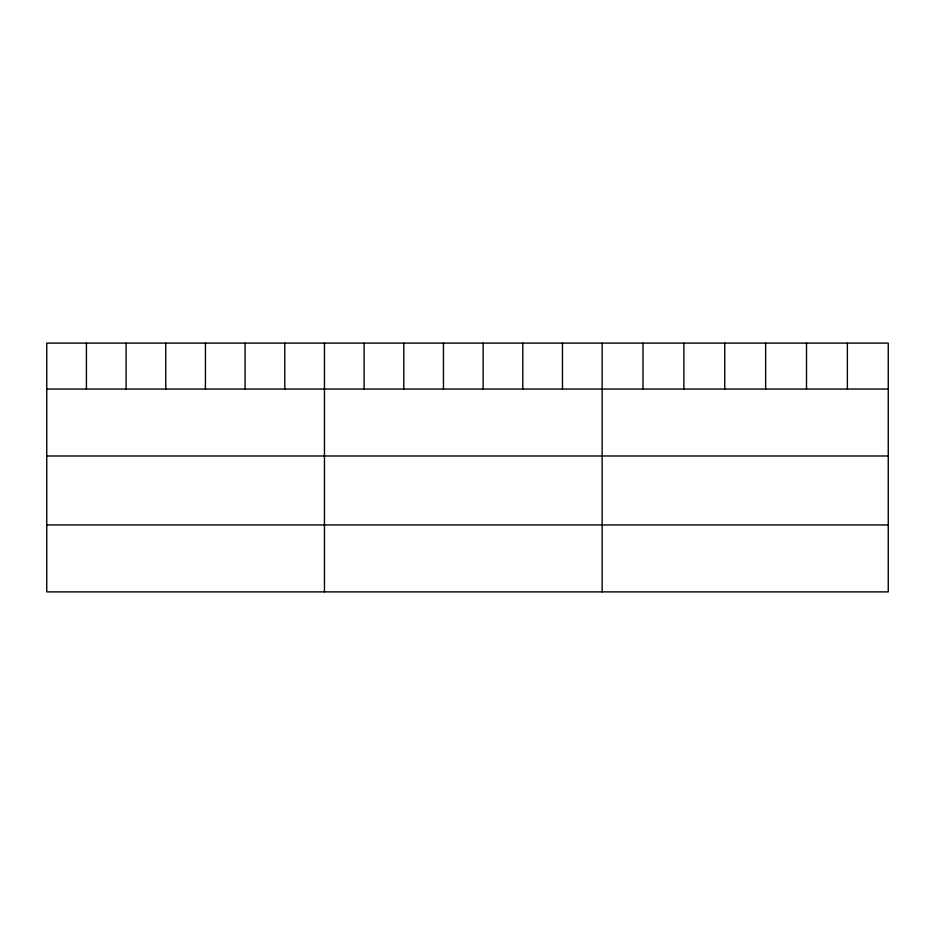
<?xml version="1.0" encoding="UTF-8"?>
<svg xmlns="http://www.w3.org/2000/svg" width="935" height="935" viewBox="0 0 935 935"><rect width="100%" height="100%" fill="white"/><g stroke="black" fill="none" stroke-linecap="round" stroke-linejoin="round"><path stroke-width="1.4" d="M888.25 389.053L888.25 591.878L46.75 591.878L46.75 343.122L888.25 343.122L888.25 389.053L46.75 389.053M46.75 455.988L888.25 455.988M46.75 524.944L888.25 524.944M847.379 343.122L847.379 389.053M806.508 343.122L806.508 389.053M765.636 343.122L765.636 389.053M724.754 343.122L724.754 389.053M683.882 343.122L683.882 389.053M643.011 343.122L643.011 389.053M602.14 343.122L602.14 591.878M562.473 343.122L562.473 389.053M522.794 343.122L522.794 389.053M483.126 343.122L483.126 389.053M443.459 343.122L443.459 389.053M403.791 343.122L403.791 389.053M364.112 343.122L364.112 389.053M324.445 343.122L324.445 591.878M284.778 343.122L284.778 389.053M245.099 343.122L245.099 389.053M205.431 343.122L205.431 389.053M165.764 343.122L165.764 389.053M126.096 343.122L126.096 389.053M86.417 343.122L86.417 389.053"/></g></svg>
